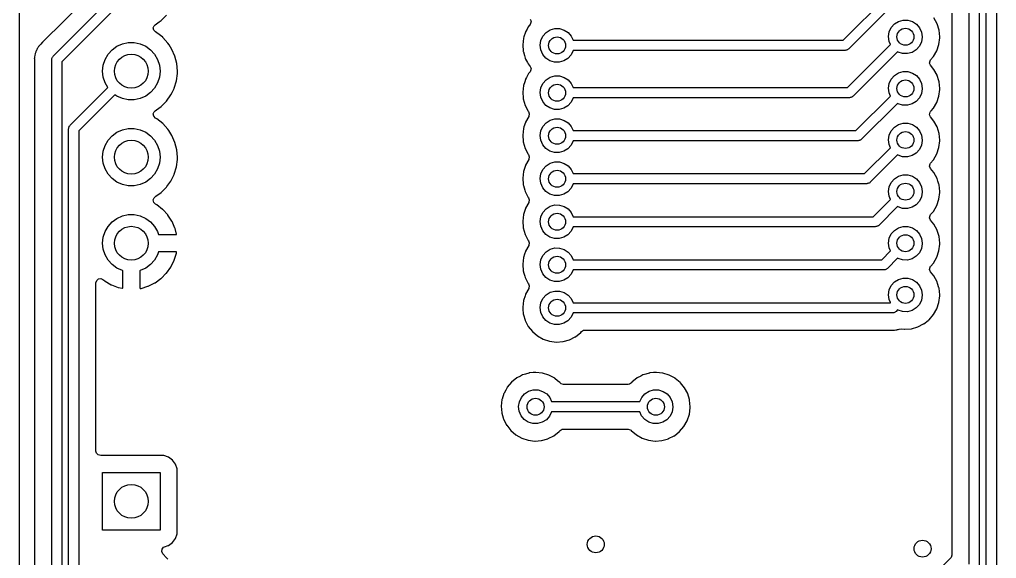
# Model space of a CAD drawing. Extents: x 126.1 to 177.1, y -128.7 to -65.
# Drawn here: x 126.08 to 154.93, y -103 to -87.09 of the extents above; entities that cross this region are included whole.
import ezdxf

# ---------------------------------------------------------------- set-up
doc = ezdxf.new("R2010")
doc.units = 0
doc.layers.add('BLACK', color=7, linetype='CONTINUOUS')

msp = doc.modelspace()

# ---------------------------------------------------------------- linework, layer by layer
at = {"layer": 'BLACK', "linetype": 'CONTINUOUS'}
for p, q in [((126.078, -111.044), (126.078, -83.2355)), ((153.613, -83.568), (153.613, -102.899)), ((154.121, -103.162), (154.121, -83.531)), ((154.421, -83.5931), (154.421, -103.224)), ((154.629, -103.36), (154.629, -85.563)), ((154.929, -85.6251), (154.929, -103.422)), ((128.022, -86.4966), (126.77, -87.7486)), ((150.399, -87.699), (151.799, -86.2992)), ((152.009, -86.5127), (150.567, -87.955)), ((127.072, -88.1662), (128.683, -86.5553)), ((128.897, -86.7654), (127.328, -88.3344)), ((130.203, -87.1522), (130.259, -87.1122)), ((130.259, -87.1122), (130.417, -86.9545)), ((141.156, -87.0717), (141.183, -87.1375)), ((152.035, -87.1386), (152.171, -87.0996)), ((152.171, -87.0996), (152.313, -87.1005)), ((152.313, -87.1005), (152.449, -87.1411)), ((153.176, -87.2088), (153.083, -87.0342)), ((130.027, -87.3329), (130.052, -87.2665)), ((130.042, -87.4023), (130.027, -87.3329)), ((130.092, -87.4528), (130.042, -87.4023)), ((130.052, -87.2665), (130.08, -87.2399)), ((130.08, -87.2399), (130.203, -87.1522)), ((141.066, -87.3676), (141.021, -87.4498)), ((141.113, -87.2819), (141.066, -87.3676)), ((141.116, -87.2765), (141.113, -87.2819)), ((141.113, -87.2819), (141.113, -87.2819)), ((141.154, -87.2309), (141.116, -87.2765)), ((141.17, -87.2073), (141.154, -87.2309)), ((141.183, -87.1375), (141.17, -87.2073)), ((141.628, -87.4682), (141.748, -87.3926)), ((141.748, -87.3926), (141.884, -87.3536)), ((141.884, -87.3536), (142.026, -87.3545)), ((142.026, -87.3545), (142.162, -87.3951)), ((142.162, -87.3951), (142.281, -87.4722)), ((151.761, -87.4488), (151.821, -87.3205)), ((151.821, -87.3205), (151.915, -87.2142)), ((151.915, -87.2142), (152.035, -87.1386)), ((152.449, -87.1411), (152.568, -87.2182)), ((152.568, -87.2182), (152.66, -87.3256)), ((152.66, -87.3256), (152.719, -87.4546)), ((153.233, -87.3981), (153.176, -87.2088)), ((153.252, -87.595), (153.233, -87.3981)), ((130.133, -87.4756), (130.092, -87.4528)), ((130.137, -87.4788), (130.133, -87.4756)), ((130.305, -87.6108), (130.137, -87.4788)), ((130.137, -87.4788), (130.137, -87.4788)), ((130.309, -87.614), (130.305, -87.6108)), ((130.305, -87.6108), (130.305, -87.6108)), ((130.459, -87.7793), (130.309, -87.614)), ((140.961, -87.6383), (140.939, -87.8348)), ((140.973, -87.5985), (140.961, -87.6383)), ((141.019, -87.4556), (140.973, -87.5985)), ((141.021, -87.4498), (141.019, -87.4556)), ((141.019, -87.4556), (141.019, -87.4556)), ((141.452, -87.8429), (141.474, -87.7028)), ((141.474, -87.7028), (141.534, -87.5745)), ((141.534, -87.5745), (141.628, -87.4682)), ((142.281, -87.4722), (142.373, -87.5796)), ((142.373, -87.5796), (142.428, -87.699)), ((142.428, -87.699), (150.399, -87.699)), ((151.739, -87.5889), (151.761, -87.4488)), ((151.757, -87.7294), (151.739, -87.5889)), ((152.739, -87.6072), (152.715, -87.747)), ((152.719, -87.4546), (152.739, -87.595)), ((152.739, -87.595), (152.739, -87.6072)), ((153.227, -87.8195), (153.252, -87.6233)), ((153.252, -87.6233), (153.252, -87.595)), ((126.583, -87.9875), (126.565, -88.0195)), ((126.588, -87.9768), (126.583, -87.9875)), ((126.603, -87.9417), (126.588, -87.9768)), ((126.606, -87.9344), (126.603, -87.9417)), ((126.603, -87.9417), (126.603, -87.9417)), ((126.612, -87.9276), (126.606, -87.9344)), ((126.62, -87.9175), (126.612, -87.9276)), ((126.63, -87.9009), (126.62, -87.9175)), ((126.637, -87.8891), (126.63, -87.9009)), ((126.641, -87.8822), (126.637, -87.8891)), ((126.637, -87.8891), (126.637, -87.8891)), ((126.672, -87.8485), (126.641, -87.8822)), ((126.68, -87.8395), (126.672, -87.8485)), ((126.683, -87.836), (126.68, -87.8395)), ((126.703, -87.8154), (126.683, -87.836)), ((126.706, -87.8125), (126.703, -87.8154)), ((126.749, -87.7667), (126.706, -87.8125)), ((126.755, -87.7609), (126.749, -87.7667)), ((126.749, -87.7667), (126.749, -87.7667)), ((126.761, -87.7566), (126.755, -87.7609)), ((126.77, -87.7486), (126.761, -87.7566)), ((126.761, -87.7566), (126.761, -87.7566)), ((128.691, -88.1114), (128.81, -87.9793)), ((128.81, -87.9793), (128.954, -87.8749)), ((128.954, -87.8749), (129.116, -87.8026)), ((129.116, -87.8026), (129.29, -87.7656)), ((129.29, -87.7656), (129.468, -87.7656)), ((129.468, -87.7656), (129.642, -87.8026)), ((129.642, -87.8026), (129.804, -87.8749)), ((129.804, -87.8749), (129.948, -87.9793)), ((129.948, -87.9793), (130.067, -88.1114)), ((130.462, -87.7836), (130.459, -87.7793)), ((130.496, -87.836), (130.462, -87.7836)), ((130.462, -87.7836), (130.462, -87.7836)), ((130.58, -87.9668), (130.496, -87.836)), ((130.669, -88.1717), (130.58, -87.9668)), ((140.939, -87.8348), (140.939, -87.841)), ((140.939, -87.841), (140.954, -88.0125)), ((141.47, -87.9834), (141.452, -87.8429)), ((141.528, -88.1132), (141.47, -87.9834)), ((150.48, -87.9939), (150.461, -87.999)), ((150.5, -87.9939), (150.48, -87.9939)), ((150.517, -87.984), (150.5, -87.9939)), ((150.536, -87.9789), (150.517, -87.984)), ((150.526, -89.096), (151.799, -87.8232)), ((150.55, -87.9649), (150.536, -87.9789)), ((150.567, -87.955), (150.55, -87.9649)), ((151.799, -87.8232), (151.757, -87.7294)), ((152.558, -87.9797), (152.438, -88.0539)), ((152.654, -87.8746), (152.558, -87.9797)), ((152.715, -87.747), (152.654, -87.8746)), ((153.165, -88.0072), (153.227, -87.8195)), ((126.518, -88.2303), (126.514, -88.2514)), ((126.514, -88.2514), (126.515, -88.2593)), ((126.515, -88.2593), (126.519, -88.2974)), ((126.519, -88.2105), (126.518, -88.2303)), ((126.531, -88.1444), (126.519, -88.1891)), ((126.519, -88.1891), (126.519, -88.2105)), ((126.533, -88.1327), (126.531, -88.1444)), ((126.539, -88.0949), (126.533, -88.1327)), ((126.54, -88.0871), (126.539, -88.0949)), ((126.549, -88.0674), (126.54, -88.0871)), ((126.555, -88.0487), (126.549, -88.0674)), ((126.561, -88.028), (126.555, -88.0487)), ((126.565, -88.0195), (126.561, -88.028)), ((127.028, -88.2723), (127.033, -88.2532)), ((127.028, -114.35), (127.028, -88.2723)), ((127.033, -88.2335), (127.043, -88.2164)), ((127.033, -88.2532), (127.033, -88.2335)), ((127.043, -88.2164), (127.048, -88.1973)), ((127.048, -88.1973), (127.062, -88.1833)), ((127.062, -88.1833), (127.072, -88.1662)), ((128.548, -88.4343), (128.603, -88.2653)), ((128.603, -88.2653), (128.691, -88.1114)), ((130.067, -88.1114), (130.156, -88.2653)), ((130.156, -88.2653), (130.21, -88.4343)), ((130.724, -88.3883), (130.669, -88.1717)), ((140.954, -88.0125), (140.955, -88.0319)), ((140.955, -88.0319), (140.957, -88.0378)), ((140.957, -88.0378), (140.987, -88.1434)), ((140.987, -88.1434), (141.01, -88.222)), ((141.01, -88.222), (141.025, -88.2514)), ((141.025, -88.2514), (141.076, -88.3506)), ((141.619, -88.2217), (141.528, -88.1132)), ((141.737, -88.3003), (141.619, -88.2217)), ((142.271, -88.2337), (142.151, -88.3079)), ((142.367, -88.1286), (142.271, -88.2337)), ((142.428, -88.001), (142.367, -88.1286)), ((142.429, -87.999), (142.428, -88.001)), ((150.461, -87.999), (142.429, -87.999)), ((152.009, -88.0367), (150.694, -89.352)), ((152.024, -88.0463), (152.009, -88.0367)), ((152.159, -88.0885), (152.024, -88.0463)), ((152.301, -88.0911), (152.159, -88.0885)), ((152.438, -88.0539), (152.301, -88.0911)), ((152.968, -88.3003), (152.985, -88.2737)), ((152.985, -88.2737), (153.067, -88.1791)), ((153.067, -88.1791), (153.165, -88.0072)), ((126.519, -88.2974), (126.519, -88.3093)), ((126.519, -88.3093), (126.519, -114.268)), ((127.328, -88.3344), (127.328, -114.288)), ((128.529, -88.611), (128.548, -88.4343)), ((130.21, -88.4343), (130.229, -88.611)), ((130.742, -88.611), (130.724, -88.3883)), ((141.076, -88.3506), (141.1, -88.3979)), ((141.1, -88.3979), (141.156, -88.4687)), ((141.156, -88.4687), (141.183, -88.5345)), ((141.183, -88.5345), (141.17, -88.6043)), ((141.872, -88.3425), (141.737, -88.3003)), ((142.014, -88.3451), (141.872, -88.3425)), ((142.151, -88.3079), (142.014, -88.3451)), ((152.956, -88.3703), (152.968, -88.3003)), ((152.983, -88.4357), (152.956, -88.3703)), ((153.083, -88.5582), (152.983, -88.4357)), ((153.176, -88.7328), (153.083, -88.5582)), ((128.548, -88.7877), (128.529, -88.611)), ((128.603, -88.9567), (128.548, -88.7877)), ((130.21, -88.7877), (130.156, -88.9567)), ((130.229, -88.611), (130.21, -88.7877)), ((130.711, -88.899), (130.741, -88.6776)), ((130.741, -88.6776), (130.742, -88.611)), ((141.019, -88.8526), (140.997, -88.9221)), ((141.021, -88.8468), (141.019, -88.8526)), ((141.019, -88.8526), (141.019, -88.8526)), ((141.049, -88.7955), (141.021, -88.8468)), ((141.113, -88.6789), (141.049, -88.7955)), ((141.116, -88.6735), (141.113, -88.6789)), ((141.113, -88.6789), (141.113, -88.6789)), ((141.154, -88.6279), (141.116, -88.6735)), ((141.17, -88.6043), (141.154, -88.6279)), ((141.628, -88.8652), (141.748, -88.7896)), ((141.748, -88.7896), (141.884, -88.7506)), ((141.884, -88.7506), (142.026, -88.7515)), ((142.026, -88.7515), (142.162, -88.7921)), ((142.162, -88.7921), (142.281, -88.8692)), ((151.761, -88.9728), (151.821, -88.8445)), ((151.821, -88.8445), (151.915, -88.7382)), ((151.915, -88.7382), (152.035, -88.6626)), ((152.035, -88.6626), (152.171, -88.6236)), ((152.171, -88.6236), (152.313, -88.6245)), ((152.313, -88.6245), (152.449, -88.6651)), ((152.449, -88.6651), (152.568, -88.7422)), ((152.568, -88.7422), (152.66, -88.8496)), ((152.66, -88.8496), (152.719, -88.9786)), ((153.178, -88.7387), (153.176, -88.7328)), ((153.225, -88.8939), (153.178, -88.7387)), ((127.571, -90.2067), (128.683, -89.0953)), ((128.683, -89.0953), (128.603, -88.9567)), ((130.067, -89.1106), (129.948, -89.2427)), ((130.156, -88.9567), (130.067, -89.1106)), ((130.586, -89.2354), (130.644, -89.1174)), ((130.644, -89.1174), (130.646, -89.1128)), ((130.644, -89.1174), (130.644, -89.1174)), ((130.646, -89.1128), (130.711, -88.899)), ((140.961, -89.0353), (140.939, -89.2318)), ((140.997, -88.9221), (140.961, -89.0353)), ((141.452, -89.2399), (141.474, -89.0998)), ((141.474, -89.0998), (141.534, -88.9715)), ((141.534, -88.9715), (141.628, -88.8652)), ((142.281, -88.8692), (142.373, -88.9766)), ((142.373, -88.9766), (142.428, -89.096)), ((142.428, -89.096), (150.526, -89.096)), ((151.739, -89.1129), (151.761, -88.9728)), ((151.757, -89.2534), (151.739, -89.1129)), ((152.739, -89.1312), (152.715, -89.271)), ((152.719, -88.9786), (152.739, -89.119)), ((152.739, -89.119), (152.739, -89.1312)), ((153.233, -88.9221), (153.225, -88.8939)), ((153.227, -89.3435), (153.252, -89.1473)), ((153.252, -89.119), (153.233, -88.9221)), ((153.252, -89.1473), (153.252, -89.119)), ((128.897, -89.3054), (127.827, -90.3749)), ((128.954, -89.3471), (128.897, -89.3054)), ((129.116, -89.4194), (128.954, -89.3471)), ((129.29, -89.4563), (129.116, -89.4194)), ((129.642, -89.4194), (129.468, -89.4563)), ((129.804, -89.3471), (129.642, -89.4194)), ((129.948, -89.2427), (129.804, -89.3471)), ((130.417, -89.4945), (130.547, -89.3131)), ((130.547, -89.3131), (130.586, -89.2354)), ((140.939, -89.2318), (140.939, -89.238)), ((140.939, -89.238), (140.952, -89.3925)), ((140.952, -89.3925), (140.955, -89.4289)), ((140.955, -89.4289), (141.01, -89.619)), ((141.47, -89.3804), (141.452, -89.2399)), ((141.528, -89.5102), (141.47, -89.3804)), ((142.428, -89.398), (142.367, -89.5256)), ((142.429, -89.396), (142.428, -89.398)), ((150.588, -89.396), (142.429, -89.396)), ((150.607, -89.3909), (150.588, -89.396)), ((150.627, -89.3909), (150.607, -89.3909)), ((150.644, -89.381), (150.627, -89.3909)), ((150.663, -89.3759), (150.644, -89.381)), ((150.677, -89.3619), (150.663, -89.3759)), ((150.694, -89.352), (150.677, -89.3619)), ((150.78, -90.366), (151.799, -89.3472)), ((151.799, -89.3472), (151.757, -89.2534)), ((152.654, -89.3986), (152.558, -89.5037)), ((152.715, -89.271), (152.654, -89.3986)), ((153.165, -89.5312), (153.227, -89.3435)), ((129.468, -89.4563), (129.29, -89.4563)), ((130.124, -89.7486), (130.259, -89.6522)), ((130.259, -89.6522), (130.417, -89.4945)), ((141.01, -89.619), (141.1, -89.7949)), ((141.619, -89.6187), (141.528, -89.5102)), ((141.737, -89.6973), (141.619, -89.6187)), ((141.872, -89.7395), (141.737, -89.6973)), ((142.151, -89.7049), (142.014, -89.7421)), ((142.271, -89.6307), (142.151, -89.7049)), ((142.367, -89.5256), (142.271, -89.6307)), ((152.009, -89.5607), (150.948, -90.622)), ((152.024, -89.5703), (152.009, -89.5607)), ((152.159, -89.6125), (152.024, -89.5703)), ((152.301, -89.6151), (152.159, -89.6125)), ((152.438, -89.5779), (152.301, -89.6151)), ((152.558, -89.5037), (152.438, -89.5779)), ((153.001, -89.7799), (153.067, -89.7031)), ((153.067, -89.7031), (153.165, -89.5312)), ((130.027, -89.8729), (130.052, -89.8065)), ((130.042, -89.9423), (130.027, -89.8729)), ((130.092, -89.9928), (130.042, -89.9423)), ((130.052, -89.8065), (130.08, -89.7799)), ((130.08, -89.7799), (130.124, -89.7486)), ((130.133, -90.0156), (130.092, -89.9928)), ((141.116, -89.9435), (141.021, -90.1168)), ((141.1, -89.7949), (141.104, -89.7998)), ((141.104, -89.7998), (141.106, -89.8021)), ((141.106, -89.8021), (141.106, -89.8035)), ((141.106, -89.8035), (141.107, -89.8049)), ((141.107, -89.8049), (141.107, -89.8051)), ((141.107, -89.8051), (141.133, -89.8679)), ((141.119, -89.9376), (141.116, -89.9435)), ((141.133, -89.8679), (141.119, -89.9376)), ((142.014, -89.7421), (141.872, -89.7395)), ((152.956, -89.8943), (152.968, -89.8243)), ((152.983, -89.9597), (152.956, -89.8943)), ((152.968, -89.8243), (152.985, -89.7977)), ((153.083, -90.0822), (152.983, -89.9597)), ((152.985, -89.7977), (153.001, -89.7799)), ((127.527, -90.3128), (127.532, -90.2937)), ((127.532, -90.274), (127.542, -90.2569)), ((127.532, -90.2937), (127.532, -90.274)), ((127.542, -90.2569), (127.547, -90.2378)), ((127.547, -90.2378), (127.561, -90.2238)), ((127.561, -90.2238), (127.571, -90.2067)), ((130.137, -90.0188), (130.133, -90.0156)), ((130.305, -90.1508), (130.137, -90.0188)), ((130.137, -90.0188), (130.137, -90.0188)), ((130.309, -90.154), (130.305, -90.1508)), ((130.305, -90.1508), (130.305, -90.1508)), ((130.459, -90.3193), (130.309, -90.154)), ((140.976, -90.2568), (140.961, -90.3053)), ((141.019, -90.1226), (140.976, -90.2568)), ((141.021, -90.1168), (141.019, -90.1226)), ((141.019, -90.1226), (141.019, -90.1226)), ((141.474, -90.3698), (141.534, -90.2415)), ((141.534, -90.2415), (141.628, -90.1352)), ((141.628, -90.1352), (141.748, -90.0596)), ((141.748, -90.0596), (141.884, -90.0206)), ((141.884, -90.0206), (142.026, -90.0215)), ((142.026, -90.0215), (142.162, -90.0621)), ((142.162, -90.0621), (142.281, -90.1392)), ((142.281, -90.1392), (142.373, -90.2466)), ((142.373, -90.2466), (142.428, -90.366)), ((151.821, -90.3685), (151.915, -90.2622)), ((151.915, -90.2622), (152.035, -90.1866)), ((152.035, -90.1866), (152.171, -90.1476)), ((152.171, -90.1476), (152.313, -90.1485)), ((152.313, -90.1485), (152.449, -90.1891)), ((152.449, -90.1891), (152.568, -90.2662)), ((152.568, -90.2662), (152.66, -90.3736)), ((153.176, -90.2568), (153.083, -90.0822)), ((153.233, -90.4461), (153.176, -90.2568)), ((127.527, -109.769), (127.527, -90.3128)), ((127.827, -90.3749), (127.827, -109.707)), ((128.691, -90.6514), (128.81, -90.5193)), ((128.81, -90.5193), (128.954, -90.4149)), ((128.954, -90.4149), (129.116, -90.3426)), ((129.116, -90.3426), (129.29, -90.3056)), ((129.29, -90.3056), (129.468, -90.3056)), ((129.468, -90.3056), (129.642, -90.3426)), ((129.642, -90.3426), (129.804, -90.4149)), ((129.804, -90.4149), (129.948, -90.5193)), ((129.948, -90.5193), (130.067, -90.6514)), ((130.462, -90.3236), (130.459, -90.3193)), ((130.487, -90.3621), (130.462, -90.3236)), ((130.462, -90.3236), (130.462, -90.3236)), ((130.58, -90.5068), (130.487, -90.3621)), ((130.669, -90.7117), (130.58, -90.5068)), ((140.961, -90.3053), (140.939, -90.5018)), ((140.939, -90.5018), (140.939, -90.508)), ((140.939, -90.508), (140.954, -90.6803)), ((141.452, -90.5099), (141.474, -90.3698)), ((141.47, -90.6504), (141.452, -90.5099)), ((142.428, -90.366), (150.78, -90.366)), ((151.739, -90.6369), (151.761, -90.4968)), ((151.761, -90.4968), (151.821, -90.3685)), ((152.66, -90.3736), (152.719, -90.5026)), ((152.719, -90.5026), (152.739, -90.643)), ((153.252, -90.643), (153.233, -90.4461)), ((128.548, -90.9743), (128.603, -90.8053)), ((128.603, -90.8053), (128.691, -90.6514)), ((130.067, -90.6514), (130.156, -90.8053)), ((130.156, -90.8053), (130.21, -90.9743)), ((130.724, -90.9283), (130.669, -90.7117)), ((140.954, -90.6803), (140.955, -90.6989)), ((140.955, -90.6989), (141.01, -90.889)), ((141.528, -90.7802), (141.47, -90.6504)), ((141.619, -90.8887), (141.528, -90.7802)), ((142.367, -90.7956), (142.271, -90.9007)), ((142.428, -90.668), (142.367, -90.7956)), ((142.429, -90.666), (142.428, -90.668)), ((150.842, -90.666), (142.429, -90.666)), ((150.861, -90.6609), (150.842, -90.666)), ((150.881, -90.6609), (150.861, -90.6609)), ((150.898, -90.651), (150.881, -90.6609)), ((150.917, -90.6459), (150.898, -90.651)), ((150.931, -90.6319), (150.917, -90.6459)), ((150.948, -90.622), (150.931, -90.6319)), ((151.034, -91.636), (151.799, -90.8712)), ((151.757, -90.7774), (151.739, -90.6369)), ((151.799, -90.8712), (151.757, -90.7774)), ((152.715, -90.795), (152.654, -90.9226)), ((152.739, -90.6552), (152.715, -90.795)), ((152.739, -90.643), (152.739, -90.6552)), ((153.165, -91.0552), (153.227, -90.8675)), ((153.227, -90.8675), (153.252, -90.6713)), ((153.252, -90.6713), (153.252, -90.643)), ((128.529, -91.151), (128.548, -90.9743)), ((128.548, -91.3277), (128.529, -91.151)), ((130.21, -90.9743), (130.229, -91.151)), ((130.229, -91.151), (130.21, -91.3277)), ((130.742, -91.151), (130.724, -90.9283)), ((130.741, -91.2176), (130.742, -91.151)), ((141.01, -90.889), (141.1, -91.0649)), ((141.1, -91.0649), (141.104, -91.0698)), ((141.104, -91.0698), (141.106, -91.0721)), ((141.106, -91.0721), (141.106, -91.0735)), ((141.106, -91.0735), (141.107, -91.0749)), ((141.107, -91.0749), (141.107, -91.0751)), ((141.107, -91.0751), (141.133, -91.1379)), ((141.133, -91.1379), (141.119, -91.2076)), ((141.737, -90.9673), (141.619, -90.8887)), ((141.872, -91.0095), (141.737, -90.9673)), ((142.014, -91.0121), (141.872, -91.0095)), ((142.151, -90.9749), (142.014, -91.0121)), ((142.271, -90.9007), (142.151, -90.9749)), ((152.009, -91.0847), (151.202, -91.892)), ((152.024, -91.0943), (152.009, -91.0847)), ((152.159, -91.1365), (152.024, -91.0943)), ((152.301, -91.1391), (152.159, -91.1365)), ((152.438, -91.1019), (152.301, -91.1391)), ((152.558, -91.0277), (152.438, -91.1019)), ((152.654, -90.9226), (152.558, -91.0277)), ((153.067, -91.2271), (153.165, -91.0552)), ((128.603, -91.4967), (128.548, -91.3277)), ((130.21, -91.3277), (130.156, -91.4967)), ((130.646, -91.6528), (130.711, -91.439)), ((130.711, -91.439), (130.741, -91.2176)), ((141.019, -91.3926), (140.99, -91.4837)), ((141.021, -91.3868), (141.019, -91.3926)), ((141.019, -91.3926), (141.019, -91.3926)), ((141.116, -91.2135), (141.021, -91.3868)), ((141.119, -91.2076), (141.116, -91.2135)), ((141.534, -91.5115), (141.628, -91.4052)), ((141.628, -91.4052), (141.748, -91.3296)), ((141.748, -91.3296), (141.884, -91.2906)), ((141.884, -91.2906), (142.026, -91.2915)), ((142.026, -91.2915), (142.162, -91.3321)), ((142.162, -91.3321), (142.281, -91.4092)), ((142.281, -91.4092), (142.373, -91.5166)), ((152.956, -91.4183), (152.968, -91.3483)), ((152.983, -91.4837), (152.956, -91.4183)), ((152.968, -91.3483), (152.985, -91.3217)), ((152.985, -91.3217), (153.067, -91.2271)), ((128.691, -91.6506), (128.603, -91.4967)), ((128.81, -91.7827), (128.691, -91.6506)), ((130.067, -91.6506), (129.948, -91.7827)), ((130.156, -91.4967), (130.067, -91.6506)), ((130.557, -91.8335), (130.644, -91.6574)), ((130.644, -91.6574), (130.646, -91.6528)), ((130.644, -91.6574), (130.644, -91.6574)), ((140.961, -91.5753), (140.939, -91.7718)), ((140.99, -91.4837), (140.961, -91.5753)), ((141.452, -91.7799), (141.474, -91.6398)), ((141.474, -91.6398), (141.534, -91.5115)), ((142.373, -91.5166), (142.428, -91.636)), ((142.428, -91.636), (151.034, -91.636)), ((151.915, -91.7862), (152.035, -91.7106)), ((152.035, -91.7106), (152.171, -91.6716)), ((152.171, -91.6716), (152.313, -91.6725)), ((152.313, -91.6725), (152.449, -91.7131)), ((152.449, -91.7131), (152.568, -91.7902)), ((153.083, -91.6062), (152.983, -91.4837)), ((153.176, -91.7808), (153.083, -91.6062)), ((128.954, -91.8871), (128.81, -91.7827)), ((129.116, -91.9594), (128.954, -91.8871)), ((129.29, -91.9963), (129.116, -91.9594)), ((129.468, -91.9963), (129.29, -91.9963)), ((129.642, -91.9594), (129.468, -91.9963)), ((129.804, -91.8871), (129.642, -91.9594)), ((129.948, -91.7827), (129.804, -91.8871)), ((130.34, -92.1111), (130.417, -92.0345)), ((130.417, -92.0345), (130.432, -92.0137)), ((130.432, -92.0137), (130.544, -91.8573)), ((130.544, -91.8573), (130.547, -91.8531)), ((130.547, -91.8531), (130.557, -91.8335)), ((140.939, -91.7718), (140.941, -91.7935)), ((140.941, -91.7935), (140.952, -91.9317)), ((140.952, -91.9317), (140.955, -91.9689)), ((140.955, -91.9689), (140.959, -91.9822)), ((140.959, -91.9822), (141, -92.1249)), ((141.47, -91.9204), (141.452, -91.7799)), ((141.528, -92.0502), (141.47, -91.9204)), ((142.428, -91.938), (142.367, -92.0656)), ((142.429, -91.936), (142.428, -91.938)), ((151.096, -91.936), (142.429, -91.936)), ((151.115, -91.9309), (151.096, -91.936)), ((151.135, -91.9309), (151.115, -91.9309)), ((151.152, -91.921), (151.135, -91.9309)), ((151.171, -91.9159), (151.152, -91.921)), ((151.185, -91.9019), (151.171, -91.9159)), ((151.202, -91.892), (151.185, -91.9019)), ((151.739, -92.1609), (151.761, -92.0208)), ((151.761, -92.0208), (151.821, -91.8925)), ((151.821, -91.8925), (151.915, -91.7862)), ((152.568, -91.7902), (152.66, -91.8976)), ((152.66, -91.8976), (152.719, -92.0266)), ((152.719, -92.0266), (152.739, -92.167)), ((153.198, -91.8531), (153.176, -91.7808)), ((153.225, -91.9435), (153.198, -91.8531)), ((153.233, -91.9701), (153.225, -91.9435)), ((153.252, -92.167), (153.233, -91.9701)), ((130.052, -92.3468), (130.079, -92.3202)), ((130.079, -92.3202), (130.103, -92.3035)), ((130.103, -92.3035), (130.259, -92.1922)), ((130.259, -92.1922), (130.288, -92.1635)), ((130.288, -92.1635), (130.34, -92.1111)), ((141, -92.1249), (141.01, -92.159)), ((141.01, -92.159), (141.1, -92.3349)), ((141.619, -92.1587), (141.528, -92.0502)), ((141.737, -92.2373), (141.619, -92.1587)), ((141.872, -92.2795), (141.737, -92.2373)), ((142.014, -92.2821), (141.872, -92.2795)), ((142.151, -92.2449), (142.014, -92.2821)), ((142.271, -92.1707), (142.151, -92.2449)), ((142.367, -92.0656), (142.271, -92.1707)), ((151.757, -92.3014), (151.739, -92.1609)), ((151.799, -92.3952), (151.757, -92.3014)), ((152.715, -92.319), (152.654, -92.4466)), ((152.739, -92.1792), (152.715, -92.319)), ((152.739, -92.167), (152.739, -92.1792)), ((153.227, -92.3915), (153.252, -92.1953)), ((153.252, -92.1953), (153.252, -92.167)), ((130.027, -92.4132), (130.052, -92.3468)), ((130.042, -92.4827), (130.027, -92.4132)), ((130.092, -92.5331), (130.042, -92.4827)), ((130.129, -92.5535), (130.092, -92.5331)), ((130.137, -92.5592), (130.129, -92.5535)), ((130.304, -92.6912), (130.137, -92.5592)), ((141.116, -92.4835), (141.021, -92.6568)), ((141.1, -92.3349), (141.104, -92.3398)), ((141.104, -92.3398), (141.106, -92.3421)), ((141.106, -92.3421), (141.106, -92.3435)), ((141.106, -92.3435), (141.107, -92.3449)), ((141.107, -92.3449), (141.107, -92.3451)), ((141.107, -92.3451), (141.133, -92.4079)), ((141.119, -92.4776), (141.116, -92.4835)), ((141.133, -92.4079), (141.119, -92.4776)), ((141.628, -92.6752), (141.748, -92.5996)), ((141.748, -92.5996), (141.884, -92.5606)), ((141.884, -92.5606), (142.026, -92.5615)), ((142.026, -92.5615), (142.162, -92.6021)), ((142.162, -92.6021), (142.281, -92.6792)), ((151.288, -92.906), (151.799, -92.3952)), ((152.009, -92.6087), (151.456, -93.162)), ((152.024, -92.6183), (152.009, -92.6087)), ((152.558, -92.5517), (152.438, -92.6259)), ((152.654, -92.4466), (152.558, -92.5517)), ((153.067, -92.7511), (153.165, -92.5792)), ((153.165, -92.5792), (153.227, -92.3915)), ((128.954, -92.9549), (129.116, -92.8826)), ((129.116, -92.8826), (129.29, -92.8456)), ((129.29, -92.8456), (129.468, -92.8456)), ((129.468, -92.8456), (129.642, -92.8826)), ((129.642, -92.8826), (129.804, -92.9549)), ((130.312, -92.6982), (130.304, -92.6912)), ((130.455, -92.8557), (130.312, -92.6982)), ((130.461, -92.8639), (130.455, -92.8557)), ((130.577, -93.0427), (130.461, -92.8639)), ((140.961, -92.8453), (140.939, -93.0418)), ((141.007, -92.6982), (140.961, -92.8453)), ((141.019, -92.6626), (141.007, -92.6982)), ((141.021, -92.6568), (141.019, -92.6626)), ((141.019, -92.6626), (141.019, -92.6626)), ((141.474, -92.9098), (141.534, -92.7815)), ((141.534, -92.7815), (141.628, -92.6752)), ((142.281, -92.6792), (142.373, -92.7866)), ((142.373, -92.7866), (142.428, -92.906)), ((152.159, -92.6605), (152.024, -92.6183)), ((152.301, -92.6631), (152.159, -92.6605)), ((152.438, -92.6259), (152.301, -92.6631)), ((152.956, -92.9423), (152.968, -92.8723)), ((152.968, -92.8723), (152.985, -92.8457)), ((152.985, -92.8457), (153.067, -92.7511)), ((128.691, -93.1914), (128.81, -93.0593)), ((128.81, -93.0593), (128.954, -92.9549)), ((129.804, -92.9549), (129.948, -93.0593)), ((129.948, -93.0593), (130.067, -93.1914)), ((130.582, -93.0518), (130.577, -93.0427)), ((130.667, -93.2471), (130.582, -93.0518)), ((140.939, -93.0418), (140.939, -93.048)), ((140.939, -93.048), (140.954, -93.2203)), ((141.452, -93.0499), (141.474, -92.9098)), ((141.47, -93.1904), (141.452, -93.0499)), ((142.428, -92.906), (151.288, -92.906)), ((151.425, -93.1859), (151.406, -93.191)), ((151.439, -93.1719), (151.425, -93.1859)), ((151.456, -93.162), (151.439, -93.1719)), ((152.983, -93.0077), (152.956, -92.9423)), ((153.083, -93.1302), (152.983, -93.0077)), ((153.176, -93.3048), (153.083, -93.1302)), ((128.548, -93.5143), (128.603, -93.3453)), ((128.603, -93.3453), (128.691, -93.1914)), ((130.067, -93.1914), (130.156, -93.3453)), ((130.156, -93.3453), (130.185, -93.437)), ((130.185, -93.437), (130.697, -93.437)), ((130.67, -93.2569), (130.667, -93.2471)), ((130.712, -93.4239), (130.67, -93.2569)), ((130.697, -93.437), (130.711, -93.433)), ((130.711, -93.433), (130.712, -93.4239)), ((140.954, -93.2203), (140.955, -93.2389)), ((140.955, -93.2389), (141.01, -93.429)), ((141.01, -93.429), (141.1, -93.6049)), ((141.528, -93.3202), (141.47, -93.1904)), ((141.619, -93.4287), (141.528, -93.3202)), ((141.737, -93.5073), (141.619, -93.4287)), ((142.271, -93.4407), (142.151, -93.5149)), ((142.367, -93.3356), (142.271, -93.4407)), ((142.428, -93.208), (142.367, -93.3356)), ((142.429, -93.206), (142.428, -93.208)), ((151.35, -93.206), (142.429, -93.206)), ((151.369, -93.2009), (151.35, -93.206)), ((151.389, -93.2009), (151.369, -93.2009)), ((151.406, -93.191), (151.389, -93.2009)), ((151.761, -93.5448), (151.821, -93.4165)), ((151.821, -93.4165), (151.915, -93.3102)), ((151.915, -93.3102), (152.035, -93.2346)), ((152.035, -93.2346), (152.171, -93.1956)), ((152.171, -93.1956), (152.313, -93.1965)), ((152.313, -93.1965), (152.449, -93.2371)), ((152.449, -93.2371), (152.568, -93.3142)), ((152.568, -93.3142), (152.66, -93.4216)), ((152.66, -93.4216), (152.719, -93.5506)), ((153.178, -93.3107), (153.176, -93.3048)), ((153.224, -93.4633), (153.178, -93.3107)), ((153.233, -93.4941), (153.224, -93.4633)), ((128.529, -93.691), (128.548, -93.5143)), ((128.548, -93.8677), (128.529, -93.691)), ((141.116, -93.7535), (141.021, -93.9268)), ((141.1, -93.6049), (141.104, -93.6098)), ((141.104, -93.6098), (141.106, -93.6121)), ((141.106, -93.6121), (141.106, -93.6135)), ((141.106, -93.6135), (141.107, -93.6149)), ((141.107, -93.6149), (141.107, -93.6151)), ((141.107, -93.6151), (141.133, -93.6779)), ((141.119, -93.7476), (141.116, -93.7535)), ((141.133, -93.6779), (141.119, -93.7476)), ((141.872, -93.5495), (141.737, -93.5073)), ((142.014, -93.5521), (141.872, -93.5495)), ((142.151, -93.5149), (142.014, -93.5521)), ((151.739, -93.6849), (151.761, -93.5448)), ((151.757, -93.8254), (151.739, -93.6849)), ((152.739, -93.7032), (152.715, -93.843)), ((152.719, -93.5506), (152.739, -93.691)), ((152.739, -93.691), (152.739, -93.7032)), ((153.227, -93.9155), (153.252, -93.7193)), ((153.252, -93.691), (153.233, -93.4941)), ((153.252, -93.7193), (153.252, -93.691)), ((128.603, -94.0367), (128.548, -93.8677)), ((128.691, -94.1906), (128.603, -94.0367)), ((130.156, -94.0367), (130.067, -94.1906)), ((130.185, -93.945), (130.156, -94.0367)), ((130.698, -93.945), (130.185, -93.945)), ((130.648, -94.1877), (130.709, -93.9839)), ((130.711, -93.9488), (130.698, -93.945)), ((130.709, -93.9839), (130.712, -93.9738)), ((130.713, -93.9629), (130.711, -93.9488)), ((130.712, -93.9738), (130.713, -93.9629)), ((140.992, -94.0159), (140.961, -94.1153)), ((141.019, -93.9326), (140.992, -94.0159)), ((141.021, -93.9268), (141.019, -93.9326)), ((141.019, -93.9326), (141.019, -93.9326)), ((141.474, -94.1798), (141.534, -94.0515)), ((141.534, -94.0515), (141.628, -93.9452)), ((141.628, -93.9452), (141.748, -93.8696)), ((141.748, -93.8696), (141.884, -93.8306)), ((141.884, -93.8306), (142.026, -93.8315)), ((142.026, -93.8315), (142.162, -93.8721)), ((142.162, -93.8721), (142.281, -93.9492)), ((142.281, -93.9492), (142.373, -94.0566)), ((151.542, -94.176), (151.799, -93.9192)), ((151.799, -93.9192), (151.757, -93.8254)), ((152.654, -93.9706), (152.558, -94.0757)), ((152.715, -93.843), (152.654, -93.9706)), ((153.165, -94.1032), (153.227, -93.9155)), ((128.81, -94.3227), (128.691, -94.1906)), ((128.954, -94.4271), (128.81, -94.3227)), ((129.948, -94.3227), (129.804, -94.4271)), ((130.067, -94.1906), (129.948, -94.3227)), ((130.549, -94.3882), (130.644, -94.1972)), ((130.644, -94.1972), (130.648, -94.1877)), ((140.961, -94.1153), (140.939, -94.3118)), ((140.939, -94.3118), (140.939, -94.318)), ((140.939, -94.318), (140.955, -94.5009)), ((141.452, -94.3199), (141.474, -94.1798)), ((141.47, -94.4604), (141.452, -94.3199)), ((142.373, -94.0566), (142.428, -94.176)), ((142.428, -94.176), (151.542, -94.176)), ((152.009, -94.1327), (151.71, -94.432)), ((152.024, -94.1423), (152.009, -94.1327)), ((152.159, -94.1845), (152.024, -94.1423)), ((152.301, -94.1871), (152.159, -94.1845)), ((152.438, -94.1499), (152.301, -94.1871)), ((152.558, -94.0757), (152.438, -94.1499)), ((152.987, -94.3678), (153.067, -94.2751)), ((153.067, -94.2751), (153.165, -94.1032)), ((129.116, -94.4994), (128.954, -94.4271)), ((129.125, -94.5012), (129.116, -94.4994)), ((129.125, -95.01), (129.125, -94.5012)), ((129.642, -94.4994), (129.633, -94.5012)), ((129.633, -94.5012), (129.633, -95.0095)), ((129.804, -94.4271), (129.642, -94.4994)), ((130.262, -94.7281), (130.413, -94.5778)), ((130.413, -94.5778), (130.42, -94.5699)), ((130.42, -94.5699), (130.544, -94.397)), ((130.544, -94.397), (130.549, -94.3882)), ((140.955, -94.5009), (140.955, -94.5089)), ((140.955, -94.5089), (140.975, -94.5781)), ((140.975, -94.5781), (140.999, -94.6596)), ((141.528, -94.5902), (141.47, -94.4604)), ((141.619, -94.6987), (141.528, -94.5902)), ((142.367, -94.6056), (142.271, -94.7107)), ((142.428, -94.478), (142.367, -94.6056)), ((142.429, -94.476), (142.428, -94.478)), ((151.604, -94.476), (142.429, -94.476)), ((151.623, -94.4709), (151.604, -94.476)), ((151.643, -94.4709), (151.623, -94.4709)), ((151.66, -94.461), (151.643, -94.4709)), ((151.679, -94.4559), (151.66, -94.461)), ((151.693, -94.4419), (151.679, -94.4559)), ((151.71, -94.432), (151.693, -94.4419)), ((152.956, -94.4663), (152.968, -94.3963)), ((152.983, -94.5317), (152.956, -94.4663)), ((152.968, -94.3963), (152.985, -94.3697)), ((153.083, -94.6542), (152.983, -94.5317)), ((152.985, -94.3697), (152.987, -94.3678)), ((128.336, -94.8583), (128.356, -94.7902)), ((128.336, -99.8278), (128.336, -94.8583)), ((128.356, -94.7902), (128.409, -94.7437)), ((128.409, -94.7437), (128.48, -94.7336)), ((128.48, -94.7336), (128.542, -94.7613)), ((128.542, -94.7613), (128.593, -94.8039)), ((128.593, -94.8039), (128.602, -94.8098)), ((128.602, -94.8098), (128.786, -94.9173)), ((128.786, -94.9173), (128.795, -94.9217)), ((129.881, -94.9574), (130.072, -94.8637)), ((130.072, -94.8637), (130.081, -94.8584)), ((130.081, -94.8584), (130.254, -94.7348)), ((130.254, -94.7348), (130.262, -94.7281)), ((140.999, -94.6596), (141.01, -94.699)), ((141.01, -94.699), (141.013, -94.7045)), ((141.013, -94.7045), (141.092, -94.8583)), ((141.092, -94.8583), (141.1, -94.8749)), ((141.1, -94.8749), (141.104, -94.8798)), ((141.104, -94.8798), (141.106, -94.8821)), ((141.106, -94.8821), (141.106, -94.8835)), ((141.106, -94.8835), (141.107, -94.8849)), ((141.107, -94.8849), (141.107, -94.8851)), ((141.107, -94.8851), (141.133, -94.9479)), ((141.737, -94.7773), (141.619, -94.6987)), ((141.872, -94.8195), (141.737, -94.7773)), ((142.014, -94.8221), (141.872, -94.8195)), ((142.151, -94.7849), (142.014, -94.8221)), ((142.271, -94.7107), (142.151, -94.7849)), ((151.821, -94.9405), (151.915, -94.8342)), ((151.915, -94.8342), (152.035, -94.7586)), ((152.035, -94.7586), (152.171, -94.7196)), ((152.171, -94.7196), (152.313, -94.7205)), ((152.313, -94.7205), (152.449, -94.7611)), ((152.449, -94.7611), (152.568, -94.8382)), ((152.568, -94.8382), (152.66, -94.9456)), ((153.176, -94.8288), (153.083, -94.6542)), ((153.192, -94.8821), (153.176, -94.8288)), ((153.231, -95.0095), (153.192, -94.8821)), ((128.795, -94.9217), (128.994, -94.9977)), ((128.994, -94.9977), (129.004, -95.0006)), ((129.004, -95.0006), (129.107, -95.0216)), ((129.107, -95.0216), (129.121, -95.0204)), ((129.121, -95.0204), (129.125, -95.01)), ((129.633, -95.0095), (129.637, -95.0233)), ((129.637, -95.0233), (129.651, -95.0254)), ((129.651, -95.0254), (129.657, -95.0245)), ((129.657, -95.0245), (129.667, -95.0224)), ((129.667, -95.0224), (129.871, -94.9612)), ((129.871, -94.9612), (129.881, -94.9574)), ((141.019, -95.2026), (141.006, -95.2433)), ((141.021, -95.1968), (141.019, -95.2026)), ((141.019, -95.2026), (141.019, -95.2026)), ((141.116, -95.0235), (141.021, -95.1968)), ((141.119, -95.0176), (141.116, -95.0235)), ((141.133, -94.9479), (141.119, -95.0176)), ((141.628, -95.2152), (141.748, -95.1396)), ((141.748, -95.1396), (141.884, -95.1006)), ((141.884, -95.1006), (142.026, -95.1015)), ((142.026, -95.1015), (142.162, -95.1421)), ((142.162, -95.1421), (142.281, -95.2192)), ((151.739, -95.2089), (151.761, -95.0688)), ((151.761, -95.0688), (151.821, -94.9405)), ((152.66, -94.9456), (152.719, -95.0746)), ((152.719, -95.0746), (152.739, -95.215)), ((153.233, -95.0181), (153.231, -95.0095)), ((153.252, -95.215), (153.233, -95.0181)), ((140.961, -95.3853), (140.939, -95.5818)), ((141.006, -95.2433), (140.961, -95.3853)), ((141.452, -95.5899), (141.474, -95.4498)), ((141.474, -95.4498), (141.534, -95.3215)), ((141.534, -95.3215), (141.628, -95.2152)), ((142.281, -95.2192), (142.373, -95.3266)), ((142.373, -95.3266), (142.428, -95.446)), ((142.428, -95.446), (151.796, -95.446)), ((151.757, -95.3494), (151.739, -95.2089)), ((151.799, -95.4432), (151.757, -95.3494)), ((151.796, -95.446), (151.799, -95.4432)), ((152.654, -95.4946), (152.558, -95.5997)), ((152.715, -95.367), (152.654, -95.4946)), ((152.739, -95.2272), (152.715, -95.367)), ((152.739, -95.215), (152.739, -95.2272)), ((153.165, -95.6272), (153.227, -95.4395)), ((153.227, -95.4395), (153.252, -95.2433)), ((153.252, -95.2433), (153.252, -95.215)), ((140.939, -95.5818), (140.942, -95.6224)), ((140.942, -95.6224), (140.943, -95.6325)), ((140.943, -95.6325), (140.955, -95.7789)), ((140.955, -95.7789), (140.962, -95.8038)), ((141.47, -95.7304), (141.452, -95.5899)), ((141.528, -95.8602), (141.47, -95.7304)), ((142.428, -95.748), (142.367, -95.8756)), ((142.429, -95.746), (142.428, -95.748)), ((151.858, -95.746), (142.429, -95.746)), ((151.877, -95.7409), (151.858, -95.746)), ((151.897, -95.7409), (151.877, -95.7409)), ((151.914, -95.731), (151.897, -95.7409)), ((151.933, -95.7259), (151.914, -95.731)), ((151.947, -95.7119), (151.933, -95.7259)), ((151.964, -95.702), (151.947, -95.7119)), ((152.009, -95.6567), (151.964, -95.702)), ((152.024, -95.6663), (152.009, -95.6567)), ((152.159, -95.7085), (152.024, -95.6663)), ((152.301, -95.7111), (152.159, -95.7085)), ((152.438, -95.6739), (152.301, -95.7111)), ((152.558, -95.5997), (152.438, -95.6739)), ((153.067, -95.7991), (153.165, -95.6272)), ((140.962, -95.8038), (141.007, -95.9588)), ((141.007, -95.9588), (141.01, -95.969)), ((141.01, -95.969), (141.1, -96.1449)), ((141.619, -95.9687), (141.528, -95.8602)), ((141.737, -96.0473), (141.619, -95.9687)), ((141.872, -96.0895), (141.737, -96.0473)), ((142.151, -96.0549), (142.014, -96.0921)), ((142.271, -95.9807), (142.151, -96.0549)), ((142.367, -95.8756), (142.271, -95.9807)), ((152.611, -96.157), (152.777, -96.0734)), ((152.777, -96.0734), (152.782, -96.0706)), ((152.777, -96.0734), (152.777, -96.0734)), ((152.782, -96.0706), (152.913, -95.9681)), ((152.913, -95.9681), (152.933, -95.9526)), ((152.933, -95.9526), (152.938, -95.9488)), ((152.938, -95.9488), (153.067, -95.7991)), ((141.1, -96.1449), (141.223, -96.2999)), ((141.223, -96.2999), (141.374, -96.4281)), ((142.014, -96.0921), (141.872, -96.0895)), ((142.495, -96.4516), (142.651, -96.3298)), ((142.651, -96.3298), (142.678, -96.2981)), ((142.678, -96.2981), (142.738, -96.2597)), ((142.738, -96.2597), (142.774, -96.2545)), ((142.774, -96.2545), (151.776, -96.2545)), ((151.776, -96.2545), (151.788, -96.255)), ((151.788, -96.255), (151.788, -96.255)), ((151.788, -96.255), (151.796, -96.2568)), ((151.796, -96.2568), (151.866, -96.2545)), ((151.866, -96.2545), (151.87, -96.2545)), ((151.87, -96.2545), (151.899, -96.2545)), ((151.899, -96.2545), (151.904, -96.2539)), ((151.904, -96.2539), (151.916, -96.253)), ((151.916, -96.253), (151.962, -96.2515)), ((151.962, -96.2515), (151.982, -96.2456)), ((151.982, -96.2456), (152.002, -96.2415)), ((152.002, -96.2415), (152.009, -96.2407)), ((152.009, -96.2407), (152.015, -96.2399)), ((152.015, -96.2399), (152.023, -96.2389)), ((152.015, -96.2399), (152.015, -96.2399)), ((152.023, -96.2389), (152.059, -96.2245)), ((152.059, -96.2245), (152.121, -96.2165)), ((152.121, -96.2165), (152.218, -96.2281)), ((152.218, -96.2281), (152.224, -96.2277)), ((152.224, -96.2277), (152.409, -96.2134)), ((152.224, -96.2277), (152.224, -96.2277)), ((152.409, -96.2134), (152.415, -96.213)), ((152.409, -96.2134), (152.409, -96.2134)), ((152.415, -96.213), (152.605, -96.1598)), ((152.605, -96.1598), (152.611, -96.157)), ((152.611, -96.157), (152.611, -96.157)), ((141.374, -96.4281), (141.546, -96.5246)), ((141.546, -96.5246), (141.734, -96.5857)), ((141.734, -96.5857), (141.931, -96.6091)), ((141.931, -96.6091), (141.937, -96.6087)), ((141.937, -96.6087), (142.122, -96.5944)), ((141.937, -96.6087), (141.937, -96.6087)), ((142.122, -96.5944), (142.128, -96.594)), ((142.122, -96.5944), (142.122, -96.5944)), ((142.128, -96.594), (142.318, -96.5408)), ((142.318, -96.5408), (142.324, -96.538)), ((142.324, -96.538), (142.49, -96.4544)), ((142.324, -96.538), (142.324, -96.538)), ((142.49, -96.4544), (142.495, -96.4516)), ((142.49, -96.4544), (142.49, -96.4544)), ((141.242, -97.5111), (141.133, -97.521)), ((141.324, -97.5036), (141.242, -97.5111)), ((141.33, -97.5043), (141.324, -97.5036)), ((141.515, -97.5237), (141.33, -97.5043)), ((141.33, -97.5043), (141.33, -97.5043)), ((144.798, -97.5111), (144.689, -97.521)), ((144.88, -97.5036), (144.798, -97.5111)), ((144.886, -97.5043), (144.88, -97.5036)), ((145.071, -97.5237), (144.886, -97.5043)), ((144.886, -97.5043), (144.886, -97.5043)), ((140.608, -97.7929), (140.481, -97.9445)), ((140.762, -97.669), (140.608, -97.7929)), ((140.874, -97.6107), (140.762, -97.669)), ((140.932, -97.5802), (140.874, -97.6107)), ((140.937, -97.5774), (140.932, -97.5802)), ((140.932, -97.5802), (140.932, -97.5802)), ((141.016, -97.5542), (140.937, -97.5774)), ((141.121, -97.5233), (141.016, -97.5542)), ((141.127, -97.5215), (141.121, -97.5233)), ((141.121, -97.5233), (141.121, -97.5233)), ((141.133, -97.521), (141.127, -97.5215)), ((141.133, -97.521), (141.133, -97.521)), ((141.521, -97.5243), (141.515, -97.5237)), ((141.515, -97.5237), (141.515, -97.5237)), ((141.71, -97.5828), (141.521, -97.5243)), ((141.884, -97.6768), (141.71, -97.5828)), ((141.888, -97.6808), (141.884, -97.6768)), ((141.97, -97.7484), (141.888, -97.6808)), ((141.888, -97.6808), (141.888, -97.6808)), ((142.036, -97.8029), (141.97, -97.7484)), ((142.04, -97.8077), (142.036, -97.8029)), ((144.16, -97.7977), (144.147, -97.8135)), ((144.164, -97.7929), (144.16, -97.7977)), ((144.318, -97.669), (144.164, -97.7929)), ((144.43, -97.6107), (144.318, -97.669)), ((144.488, -97.5802), (144.43, -97.6107)), ((144.493, -97.5774), (144.488, -97.5802)), ((144.488, -97.5802), (144.488, -97.5802)), ((144.572, -97.5542), (144.493, -97.5774)), ((144.677, -97.5233), (144.572, -97.5542)), ((144.683, -97.5215), (144.677, -97.5233)), ((144.677, -97.5233), (144.677, -97.5233)), ((144.689, -97.521), (144.683, -97.5215)), ((144.689, -97.521), (144.689, -97.521)), ((145.077, -97.5243), (145.071, -97.5237)), ((145.071, -97.5237), (145.071, -97.5237)), ((145.266, -97.5828), (145.077, -97.5243)), ((145.44, -97.6768), (145.266, -97.5828)), ((145.444, -97.6808), (145.44, -97.6768)), ((145.586, -97.7977), (145.444, -97.6808)), ((145.444, -97.6808), (145.444, -97.6808)), ((145.592, -97.8029), (145.586, -97.7977)), ((145.596, -97.8077), (145.592, -97.8029)), ((140.435, -98.0277), (140.386, -98.1178)), ((140.478, -97.9499), (140.435, -98.0277)), ((140.481, -97.9445), (140.478, -97.9499)), ((140.478, -97.9499), (140.478, -97.9499)), ((140.993, -98.1362), (141.113, -98.0606)), ((141.113, -98.0606), (141.249, -98.0216)), ((141.249, -98.0216), (141.391, -98.0225)), ((141.391, -98.0225), (141.527, -98.0631)), ((141.527, -98.0631), (141.646, -98.1402)), ((142.044, -97.8121), (142.04, -97.8077)), ((142.04, -97.8077), (142.04, -97.8077)), ((142.073, -97.8385), (142.044, -97.8121)), ((142.141, -97.8585), (142.073, -97.8385)), ((144.05, -97.8585), (142.141, -97.8585)), ((144.088, -97.8528), (144.05, -97.8585)), ((144.147, -97.8135), (144.088, -97.8528)), ((144.549, -98.1362), (144.669, -98.0606)), ((144.669, -98.0606), (144.805, -98.0216)), ((144.805, -98.0216), (144.947, -98.0225)), ((144.947, -98.0225), (145.083, -98.0631)), ((145.083, -98.0631), (145.202, -98.1402)), ((145.6, -97.8121), (145.596, -97.8077)), ((145.596, -97.8077), (145.596, -97.8077)), ((145.717, -97.9562), (145.6, -97.8121)), ((145.81, -98.1308), (145.717, -97.9562)), ((140.326, -98.3063), (140.304, -98.5028)), ((140.329, -98.2956), (140.326, -98.3063)), ((140.384, -98.1236), (140.329, -98.2956)), ((140.386, -98.1178), (140.384, -98.1236)), ((140.384, -98.1236), (140.384, -98.1236)), ((140.817, -98.5109), (140.839, -98.3708)), ((140.839, -98.3708), (140.899, -98.2425)), ((140.899, -98.2425), (140.993, -98.1362)), ((141.646, -98.1402), (141.738, -98.2476)), ((141.738, -98.2476), (141.793, -98.367)), ((141.793, -98.367), (144.397, -98.367)), ((144.397, -98.367), (144.455, -98.2425)), ((144.455, -98.2425), (144.549, -98.1362)), ((145.202, -98.1402), (145.294, -98.2476)), ((145.294, -98.2476), (145.353, -98.3766)), ((145.353, -98.3766), (145.373, -98.517)), ((145.812, -98.1367), (145.81, -98.1308)), ((145.863, -98.3053), (145.812, -98.1367)), ((145.867, -98.3201), (145.863, -98.3053)), ((145.886, -98.517), (145.867, -98.3201)), ((140.304, -98.5028), (140.32, -98.6999)), ((140.835, -98.6514), (140.817, -98.5109)), ((140.893, -98.7812), (140.835, -98.6514)), ((141.793, -98.669), (141.732, -98.7966)), ((141.794, -98.667), (141.793, -98.669)), ((144.398, -98.667), (141.794, -98.667)), ((144.449, -98.7812), (144.398, -98.667)), ((145.349, -98.669), (145.288, -98.7966)), ((145.373, -98.5292), (145.349, -98.669)), ((145.373, -98.517), (145.373, -98.5292)), ((145.861, -98.7415), (145.886, -98.5453)), ((145.886, -98.5453), (145.886, -98.517)), ((140.32, -98.6999), (140.322, -98.7058)), ((140.322, -98.7058), (140.361, -98.8409)), ((140.361, -98.8409), (140.375, -98.89)), ((140.375, -98.89), (140.378, -98.8955)), ((140.378, -98.8955), (140.462, -99.059)), ((140.984, -98.8897), (140.893, -98.7812)), ((141.102, -98.9683), (140.984, -98.8897)), ((141.636, -98.9017), (141.516, -98.9759)), ((141.732, -98.7966), (141.636, -98.9017)), ((144.54, -98.8897), (144.449, -98.7812)), ((144.658, -98.9683), (144.54, -98.8897)), ((145.192, -98.9017), (145.072, -98.9759)), ((145.288, -98.7966), (145.192, -98.9017)), ((145.701, -99.1011), (145.799, -98.9292)), ((145.799, -98.9292), (145.861, -98.7415)), ((140.462, -99.059), (140.465, -99.0659)), ((140.465, -99.0659), (140.588, -99.2209)), ((140.588, -99.2209), (140.739, -99.3491)), ((141.237, -99.0105), (141.102, -98.9683)), ((141.379, -99.0131), (141.237, -99.0105)), ((141.516, -98.9759), (141.379, -99.0131)), ((142.016, -99.2508), (142.043, -99.2191)), ((142.043, -99.2191), (142.103, -99.1807)), ((142.103, -99.1807), (142.139, -99.1755)), ((142.139, -99.1755), (144.048, -99.1755)), ((144.048, -99.1755), (144.116, -99.1955)), ((144.116, -99.1955), (144.138, -99.214)), ((144.138, -99.214), (144.14, -99.2161)), ((144.14, -99.2161), (144.144, -99.2209)), ((144.144, -99.2209), (144.295, -99.3491)), ((144.793, -99.0105), (144.658, -98.9683)), ((144.935, -99.0131), (144.793, -99.0105)), ((145.072, -98.9759), (144.935, -99.0131)), ((145.572, -99.2508), (145.701, -99.1011)), ((140.739, -99.3491), (140.911, -99.4456)), ((140.911, -99.4456), (141.099, -99.5067)), ((141.099, -99.5067), (141.296, -99.5301)), ((141.296, -99.5301), (141.302, -99.5297)), ((141.302, -99.5297), (141.487, -99.5154)), ((141.302, -99.5297), (141.302, -99.5297)), ((141.487, -99.5154), (141.493, -99.515)), ((141.487, -99.5154), (141.487, -99.5154)), ((141.493, -99.515), (141.683, -99.4618)), ((141.683, -99.4618), (141.689, -99.459)), ((141.689, -99.459), (141.855, -99.3754)), ((141.689, -99.459), (141.689, -99.459)), ((141.855, -99.3754), (141.86, -99.3726)), ((141.855, -99.3754), (141.855, -99.3754)), ((141.86, -99.3726), (142.016, -99.2508)), ((144.295, -99.3491), (144.467, -99.4456)), ((144.467, -99.4456), (144.655, -99.5067)), ((144.655, -99.5067), (144.852, -99.5301)), ((144.852, -99.5301), (144.858, -99.5297)), ((144.858, -99.5297), (145.043, -99.5154)), ((144.858, -99.5297), (144.858, -99.5297)), ((145.043, -99.5154), (145.049, -99.515)), ((145.043, -99.5154), (145.043, -99.5154)), ((145.049, -99.515), (145.239, -99.4618)), ((145.239, -99.4618), (145.245, -99.459)), ((145.245, -99.459), (145.411, -99.3754)), ((145.245, -99.459), (145.245, -99.459)), ((145.411, -99.3754), (145.416, -99.3726)), ((145.411, -99.3754), (145.411, -99.3754)), ((145.416, -99.3726), (145.572, -99.2508)), ((128.353, -99.8922), (128.336, -99.8278)), ((128.405, -99.9406), (128.353, -99.8922)), ((128.474, -99.9529), (128.405, -99.9406)), ((128.474, -99.953), (128.474, -99.9529)), ((128.475, -99.953), (128.474, -99.953)), ((128.481, -99.9525), (128.475, -99.9531)), ((128.475, -99.9531), (128.475, -99.953)), ((130.277, -99.9525), (128.481, -99.9525)), ((130.339, -99.9592), (130.277, -99.9525)), ((130.476, -100.01), (130.339, -99.9592)), ((130.592, -100.098), (130.476, -100.01)), ((130.68, -100.214), (130.592, -100.098)), ((130.731, -100.351), (130.68, -100.214)), ((130.738, -100.413), (130.731, -100.351)), ((128.529, -102.161), (128.529, -100.461)), ((128.529, -100.461), (130.229, -100.461)), ((130.229, -100.461), (130.229, -102.161)), ((130.738, -102.209), (130.738, -100.413)), ((130.229, -102.161), (128.529, -102.161)), ((130.592, -102.524), (130.68, -102.408)), ((130.68, -102.408), (130.731, -102.271)), ((130.731, -102.271), (130.738, -102.209)), ((130.289, -102.723), (130.334, -102.668)), ((130.334, -102.668), (130.361, -102.655)), ((130.361, -102.655), (130.467, -102.615)), ((130.467, -102.615), (130.476, -102.612)), ((130.476, -102.612), (130.592, -102.524)), ((130.281, -102.794), (130.289, -102.723)), ((130.312, -102.857), (130.281, -102.794)), ((130.42, -102.976), (130.312, -102.857)), ((130.459, -103.019), (130.42, -102.976)), ((153.576, -102.988), (147.693, -108.871)), ((153.593, -102.967), (153.576, -102.988)), ((153.613, -102.899), (153.593, -102.967))]:
    msp.add_line(p, q, dxfattribs=at)
at = {"layer": 'BLACK'}
for centre, radius in [((152.239, -87.595), 0.25), ((141.952, -87.849), 0.25), ((129.379, -88.611), 0.5), ((141.952, -89.246), 0.25), ((152.239, -89.119), 0.25), ((141.952, -90.516), 0.25), ((152.239, -90.643), 0.25), ((129.379, -91.151), 0.5), ((141.952, -91.786), 0.25), ((152.239, -92.167), 0.25), ((141.952, -93.056), 0.25), ((129.379, -93.691), 0.5), ((152.239, -93.691), 0.25), ((141.952, -94.326), 0.25), ((152.239, -95.215), 0.25), ((141.952, -95.596), 0.25), ((141.317, -98.517), 0.25), ((144.873, -98.517), 0.25), ((129.379, -101.311), 0.5), ((143.095, -102.581), 0.25), ((152.747, -102.708), 0.25)]:
    msp.add_circle(centre, radius, dxfattribs=at)

doc.saveas('drawing.dxf')
